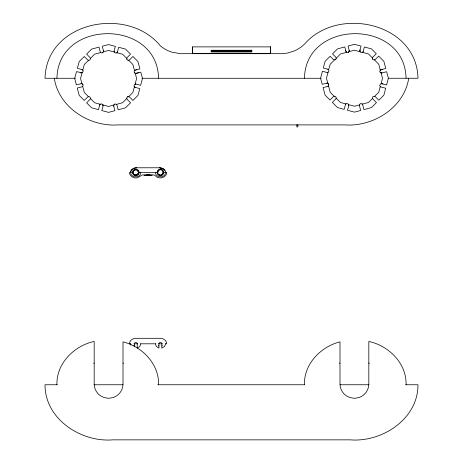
<?xml version="1.0" encoding="UTF-8"?>
<svg xmlns="http://www.w3.org/2000/svg" width="463" height="463" viewBox="0 0 463 463"><rect width="100%" height="100%" fill="white"/><g stroke="black" fill="none" stroke-linecap="round" stroke-linejoin="round"><path stroke-width="0.69" d="M138.564 173.029L138.998 173.145L139.184 172.444L139.022 171.837L138.373 171.831L138.935 171.513L138.732 170.749L138.246 170.268L137.679 170.598L138.009 170.025L137.488 169.51L136.828 169.331L136.475 169.909L136.498 169.244L135.798 169.059L135.179 169.221L135.3 169.753M114.621 104.216A1.62 1.62 0 0 0 114.211 104.482L113.695 105.94L114.87 110.686L108.585 112.37L101.744 110.541C102.063 109.048 104.603 104.435 101.438 103.874A1.615 1.615 0 0 0 100.94 103.915L99.979 104.534A2.865 2.269 16.6 0 0 99.736 104.968L98.469 109.662L91.633 107.827L86.627 102.821L90.158 99.25L90.366 97.815A1.649 1.649 0 0 0 90.146 97.352A1.921 1.921 0 0 0 89.689 96.894A1.649 1.649 0 0 0 89.237 96.686L87.808 96.894L84.231 100.425L79.225 95.419L77.246 88.028L82.084 86.789L83.039 85.505A2.043 2.043 0 0 0 83.039 85.007L82.894 84.532M102.936 52.504L103.475 50.999L102.3 46.248L108.585 44.564L115.426 46.398C115.113 47.886 112.561 52.498 115.738 53.06A1.62 1.62 0 0 0 116.23 53.019L117.191 52.4A2.865 2.269 16.7 0 0 117.434 51.966L118.702 47.272L125.537 49.107L130.543 54.113L127.012 57.69L126.804 59.119A1.649 1.649 0 0 0 127.024 59.582M382.959 83.982L380.87 83.716L379.724 85.209A1.615 1.615 0 0 0 379.764 85.707L380.378 86.662A2.859 2.257 -75 0 0 380.817 86.911L385.708 88.23L383.844 95.181L378.838 100.187L375.094 96.489L373.658 96.275A1.655 1.655 0 0 0 373.207 96.489A1.921 1.921 0 0 0 372.744 96.952A1.655 1.655 0 0 0 372.53 97.404L372.744 98.839L376.442 102.583L371.436 107.59L363.924 109.604L362.633 104.557L361.354 103.602A2.043 2.043 0 0 0 360.856 103.602L360.382 103.747A1.649 1.649 0 0 0 359.965 104.025L359.421 105.529L360.654 110.483L354.484 112.133L347.441 110.246C347.725 108.736 350.387 104.059 347.163 103.469A1.62 1.62 0 0 0 346.671 103.509L345.711 104.123A1.852 1.852 0 0 0 345.467 104.563L344.165 109.366L337.533 107.59L332.353 102.416L335.889 98.839L336.097 97.404A1.655 1.655 0 0 0 335.889 96.952A1.921 1.921 0 0 0 335.42 96.489A1.655 1.655 0 0 0 334.969 96.275L333.534 96.489L329.957 100.02L325.124 95.181L323.087 87.594L327.816 86.378L328.771 85.099A2.043 2.043 0 0 0 328.771 84.602L328.626 84.127M348.668 52.093L349.224 50.924A2.558 2.02 -14 0 0 349.171 50.426L348.078 46.04L354.484 44.326L361.123 46.103C360.77 47.573 358.345 52.116 361.464 52.649A1.615 1.615 0 0 0 361.962 52.608L362.917 51.995A1.852 1.852 0 0 0 363.166 51.555L364.398 46.983L371.436 48.87L376.274 53.702L372.744 57.279L372.53 58.714M158.572 170.436L159.833 169.817L159.758 169.203L161.066 169.215L161.083 169.88L161.396 169.302L162.079 169.487L162.582 169.985L162.264 170.569L162.82 170.228L163.323 170.725L163.52 171.466L162.953 171.808L163.607 171.796L163.775 172.421L163.589 173.104L162.935 173.087L163.503 173.434L163.323 174.117L162.82 174.62L162.49 174.285M158.554 384.759C159.255 364.132 142.257 346.648 123.008 341.862L123.008 383.891A14.405 14.405 0 0 1 113.047 397.595L108.597 398.307L104.14 397.595L100.124 395.552A14.422 14.422 0 0 1 94.18 383.891L94.18 341.451C74.225 345.687 56.22 363.501 56.937 384.759M406.063 384.759C406.774 363.501 388.775 345.687 368.82 341.451L368.82 383.891A14.405 14.405 0 0 1 358.86 397.595L354.403 398.307L349.953 397.595L345.93 395.552A14.422 14.422 0 0 1 339.992 383.891L339.992 341.862C320.743 346.648 303.74 364.132 304.446 384.759M158.554 78.27C157.437 18.821 58.043 18.821 56.932 78.27M406.068 78.27C404.951 18.821 305.563 18.821 304.451 78.27M335.42 59.634A1.921 1.921 0 0 0 335.889 59.166A1.649 1.649 0 0 0 336.097 58.714L335.889 57.279L332.527 53.876L337.533 48.87L344.802 46.919L345.994 51.561L347.273 52.516A2.043 2.043 0 0 0 347.777 52.516L348.251 52.371M336.161 58.39L340.473 53.963L346.671 52.302M140.804 343.801L139.849 346.463L137.245 348.095L137.245 343.887A1.441 1.441 0 0 0 135.804 342.446A1.441 1.441 0 0 0 134.363 343.887L134.363 346.723M165.551 343.801L164.55 346.521L161.824 348.135L161.824 343.887A1.441 1.441 0 0 0 160.383 342.446A1.441 1.441 0 0 0 158.942 343.887L158.942 348.095L156.338 346.457L155.383 343.801M140.804 172.439C140.804 178.324 130.63 178.324 130.63 172.439M165.557 172.439C165.557 178.324 155.383 178.324 155.383 172.439M136.654 175.147L136.764 175.575L137.991 174.881L137.633 174.412L138.385 173.093M133.998 174.447L135.798 175.836L137.725 174.296L138.229 174.644L138.912 173.469L138.478 173.353M158.566 174.441L158.19 174.858L158.687 175.361L159.376 175.541L159.828 175.136L158.52 174.528M162.247 174.528L162.582 174.858L162.079 175.361L161.344 175.558L161.037 174.979L161.014 175.645L160.383 175.813L159.7 175.627L159.828 175.147M135.254 175.182L134.802 175.57L134.102 175.384L133.616 174.898L133.946 174.568M90.435 98.474L94.574 102.734L100.251 104.256M408.725 78.27C404.141 107.792 373.028 126.995 344.785 124.9L118.215 124.9C89.978 126.995 58.853 107.798 54.281 78.27M102.52 52.776L102.045 52.921A2.043 2.043 0 0 1 101.547 52.921L100.268 51.966L99.024 47.128L91.633 49.107L86.627 54.113L90.158 57.69L90.366 59.119A1.649 1.649 0 0 1 90.158 59.571A1.921 1.921 0 0 1 89.689 60.04A1.649 1.649 0 0 1 89.249 60.242L87.808 60.04L84.231 56.509L79.225 61.515L77.39 68.35L82.084 69.618A2.865 2.269 -73.3 0 1 82.524 69.855L83.137 70.822A1.615 1.615 0 0 1 83.178 71.319L82.084 72.789L80.562 78.467L81.957 83.67L82.622 84.116M82.796 70.133L84.318 64.455L88.583 60.317M127.933 96.686L129.368 96.894L132.939 100.425L137.945 95.419L139.78 88.583L135.092 87.316A2.865 2.263 -73.4 0 1 134.652 87.079L134.033 86.112A1.615 1.615 0 0 1 133.992 85.62L135.086 84.144L136.608 78.467L135.213 73.27L134.548 72.818M133.911 170.627L133.361 170.251L132.858 170.749L132.673 171.449L133.257 171.663L133.257 173.162L132.667 173.422L133.379 174.661L133.963 174.343M133.234 171.628L133.709 170.598M157.802 173.006L157.165 173.052L157.177 171.738L157.842 171.686L157.808 173.185L157.252 173.376L157.449 174.117L157.947 174.62L158.554 174.331M158.282 170.558L157.947 170.228L157.264 171.414L157.837 171.646L158.398 170.61M162.947 173.231L162.368 174.238M163.011 173L163.022 171.889M335.426 59.623A1.649 1.649 0 0 1 334.975 59.831L333.534 59.634L330.131 56.272L325.124 61.278L323.319 67.997L327.81 69.213A1.852 1.852 0 0 1 328.25 69.456L328.863 70.411A1.615 1.615 0 0 1 328.904 70.908L328.059 72.263L326.461 78.23L327.827 83.317M359.936 50.519L360.145 49.761M380.268 86.569L378.751 92.235L374.694 96.292M130.358 172.439C130.879 169.51 133.888 167.583 136.764 167.785L159.422 167.774C162.299 167.594 165.308 169.504 165.829 172.439M138.368 171.75L137.795 170.65M130.641 172.525L131.162 170.442L131.967 169.481L134.16 168.15L136.764 167.785M113.84 104.962L108.585 106.49L102.867 104.864M160.904 175.089L159.804 175.049M328.545 85.719L328.452 85.858A1.655 1.655 0 0 1 328.099 86.211M136.498 69.763L134.802 70.318L134.131 71.429A2.043 2.043 0 0 0 134.131 71.927L134.276 72.402M382.276 69.34L380.528 69.907L379.857 71.018A2.043 2.043 0 0 0 379.857 71.516L380.001 71.991M157.79 173.214L158.398 174.238M90.435 58.465L94.574 54.2L100.726 52.55M128.691 96.634L132.852 92.478L134.409 86.847M133.992 170.448L135.248 169.869L134.849 169.308L133.599 170.014L133.946 170.361M162.2 174.406L161.176 175.02M334.523 59.912L330.217 64.218L328.591 69.809M372.53 98.388L368.496 102.497L362.355 104.14M380.279 70.133L378.751 64.218L374.422 59.889L373.658 59.843A1.649 1.649 0 0 1 373.207 59.634A1.921 1.921 0 0 1 372.744 59.166M116.832 52.747L122.597 54.2L126.752 58.361M328.059 72.263L326.942 72.471L322.445 71.273L320.581 78.23L322.213 84.318L326.681 83.201A2.564 2.026 75.7 0 1 327.179 83.149L328.348 83.71M133.159 171.895L132.586 171.773L132.406 172.444L132.58 173.093L133.159 172.988M93.642 363.316L94.18 363.044M339.454 363.316L339.992 363.044M114.65 104.158L115.125 104.013A2.043 2.043 0 0 1 115.623 104.013L116.907 104.968L118.146 109.812L125.537 107.827L130.543 102.821L127.012 99.25L126.804 97.815A1.649 1.649 0 0 1 127.012 97.363A1.921 1.921 0 0 1 127.481 96.894M81.957 83.67L76.366 84.752L74.682 78.467L76.517 71.626L82.084 72.789M134.982 84.185L135.96 84.058L140.659 85.308L142.488 78.467L140.804 72.182L136.058 73.357L135.08 73.212M103.388 51.839L108.585 50.444L114.303 52.07M116.444 104.383L122.597 102.734L126.74 98.474M348.998 51.677L354.484 50.207L360.11 51.804M135.294 169.799L136.382 169.823M136.365 175.078L135.225 175.072M159.851 169.782L160.962 169.799M127.012 59.571A1.921 1.921 0 0 0 127.481 60.04A1.649 1.649 0 0 0 127.933 60.248L129.368 60.04L132.939 56.509L137.945 61.515L139.93 68.906L135.399 70.035M138.553 72.743L136.22 73.322A1.62 1.62 0 0 1 135.393 73.322M381.124 69.629L385.772 68.466L383.844 61.278L378.67 56.098L375.227 59.53L374.318 59.906M380.059 72.02A1.62 1.62 0 0 0 380.331 72.431L381.454 72.969A2.558 2.02 75.6 0 0 381.946 72.917L386.651 71.742L388.388 78.23L386.588 84.955L381.853 83.681M381.194 83.641L382.507 78.23L380.962 72.87M159.729 169.869L159.428 169.29L158.687 169.487L158.19 169.985L158.52 170.32M75.365 78.27L45.027 78.27C46.433 21.506 127.713 5.377 160.482 46.005A33.973 33.973 0 0 0 172.155 52.25L180.472 53.679L282.58 53.679L287.5 53.054L293.86 51.127A33.816 33.816 0 0 0 304.822 43.806C338.221 5.568 416.804 23.028 417.979 78.247L388.347 78.27M141.938 78.27L321.143 78.27M132.678 172.439L129.443 172.439C129.443 175.286 132.001 177.508 134.687 177.867A7.298 7.298 0 0 0 137.615 177.728L140.821 175.83A3.391 3.391 0 0 1 142.98 174.904L153.218 174.904A3.391 3.391 0 0 1 155.313 175.772C158.589 179.777 166.616 177.971 166.744 172.439L162.93 172.439M138.344 172.439L157.229 172.439M146.094 175.118L150.093 175.118M130.832 343.801L129.443 343.801C129.478 340.374 133.02 338.042 136.226 338.303L159.961 338.303C163.167 338.042 166.709 340.374 166.744 343.801L165.355 343.801M133.957 343.801L137.552 343.801M140.428 343.801L155.759 343.801M158.41 343.801L162.577 343.801M57.296 384.759L45.021 384.759C44.888 419.177 81.204 442.501 112.833 439.85L350.167 439.85C381.79 442.501 418.112 419.177 417.979 384.759L405.704 384.759M94.03 384.759L123.002 384.759M157.761 384.759L304.654 384.759M340.004 384.759L368.97 384.759M159.422 167.785L163.208 168.706L165.025 170.442M362.523 52.365L368.496 53.963L372.483 57.95M345.873 103.944L340.473 102.497L336.144 98.168M348.68 104.696L354.484 106.253L359.444 104.922A1.62 1.62 0 0 0 359.456 105.691M80.099 72.587L81.048 72.841M161.199 169.857L162.2 170.436M136.637 169.892L137.627 170.477M381.078 72.905L381.124 72.917A1.62 1.62 0 0 0 381.946 72.917M368.82 363.044L369.358 363.316M123.008 363.044L123.546 363.316M334.205 96.229L330.217 92.235L328.493 85.8M128.691 60.3L132.852 64.455L134.501 70.608M88.479 96.634L84.318 92.478L82.669 86.326M162.368 170.61L162.964 171.657M133.83 174.279L133.228 173.243M348.656 104.615L348.703 104.771A2.465 1.945 15.8 0 1 348.743 105.269M138.437 171.923L138.362 173.243M130.873 345.236L130.635 343.801M345.67 50.392L345.884 51.248M297.871 124.75L297.871 126.903L296.858 126.903L296.858 124.75M270.375 46.885L270.375 53.662M192.625 46.885L192.625 53.662M151.991 174.904L151.991 175.581L144.196 175.581L144.196 174.904M162.305 345.56A2.546 2.546 0 0 1 161.824 345.983M158.948 345.983A2.546 2.546 0 0 1 158.468 345.56M134.363 345.983A2.546 2.546 0 0 1 133.888 345.56M162.374 173.868A2.46 2.46 0 0 1 161.83 174.412M137.783 173.891A2.46 2.46 0 0 1 137.239 174.435M136.556 174.782A2.46 2.46 0 0 1 135.798 174.904M137.239 170.459A2.46 2.46 0 0 1 137.783 171.003M162.64 173.625A2.546 2.546 0 0 1 161.836 174.539M160.082 174.973A2.546 2.546 0 0 1 159.486 174.823M157.929 171.785A2.546 2.546 0 0 1 158.184 171.171M138.055 173.625A2.546 2.546 0 0 1 137.245 174.539M136.707 174.823A2.546 2.546 0 0 1 136.11 174.973M135.491 174.973A2.546 2.546 0 0 1 134.895 174.823M134.53 170.245A2.546 2.546 0 0 1 135.144 169.99M137.071 170.245A2.546 2.546 0 0 1 138.003 171.171M160.331 168.185A4.236 4.236 0 0 1 161.593 168.37M162.189 168.596A4.236 4.236 0 0 1 162.744 168.914M372.75 59.171A1.649 1.649 0 0 1 372.541 58.726M328.348 83.768A1.655 1.655 0 0 1 328.62 84.191M326.681 83.201A1.626 1.626 0 0 1 327.503 83.201M349.171 50.426A1.626 1.626 0 0 1 349.171 51.248M348.685 52.041A1.626 1.626 0 0 1 348.274 52.313M359.93 51.347A2.471 1.945 15.8 0 1 359.884 50.849M363.166 51.555A2.865 2.257 14.8 0 1 362.917 51.995M327.601 72.454A2.477 1.962 -75.9 0 1 327.104 72.488M327.81 69.213A2.865 2.263 -74.9 0 1 328.25 69.456M345.467 104.563A2.859 2.257 14.8 0 1 345.711 104.123M346.515 52.197A1.655 1.655 0 0 1 346.162 51.844M380.175 70.26A1.655 1.655 0 0 1 380.528 69.907M380.817 86.911A1.852 1.852 0 0 1 380.378 86.662M362.112 103.92A1.655 1.655 0 0 1 362.465 104.273M103.44 50.837A1.62 1.62 0 0 1 103.44 51.659M102.96 52.452A1.62 1.62 0 0 1 102.549 52.724M134.6 72.841A1.62 1.62 0 0 1 134.334 72.431M135.3 84.075A2.477 1.962 -75.9 0 1 135.798 84.034M102.977 105.182A2.477 1.962 14.1 0 1 103.017 105.68M113.73 106.102A1.62 1.62 0 0 1 113.73 105.275M82.721 86.268A1.655 1.655 0 0 1 82.368 86.616M80.956 83.612A1.626 1.626 0 0 1 81.777 83.612M82.57 84.092A1.626 1.626 0 0 1 82.842 84.503M99.736 104.974A1.852 1.852 0 0 1 99.979 104.534M116.387 104.331A1.655 1.655 0 0 1 116.734 104.684M127.47 96.906A1.649 1.649 0 0 1 127.921 96.692M114.193 51.752A2.477 1.962 14.2 0 1 114.153 51.254M134.449 70.671A1.655 1.655 0 0 1 134.802 70.318M135.092 87.316A1.852 1.852 0 0 1 134.652 87.073M82.084 69.618A1.852 1.852 0 0 1 82.518 69.861M117.434 51.966A1.852 1.852 0 0 1 117.191 52.4M100.789 52.603A1.655 1.655 0 0 1 100.436 52.25M81.87 72.859A2.477 1.962 -75.9 0 1 81.372 72.899M270.49 46.885L192.51 46.885L192.51 53.662L270.49 53.662L270.49 46.885M251.855 50.264L211.145 50.264L211.145 51.978L251.855 51.978L251.855 50.264M251.502 50.513L211.498 50.513L211.498 51.526L251.502 51.526L251.502 50.513M150.134 175.072L146.059 175.245L150.134 175.072"/></g></svg>
